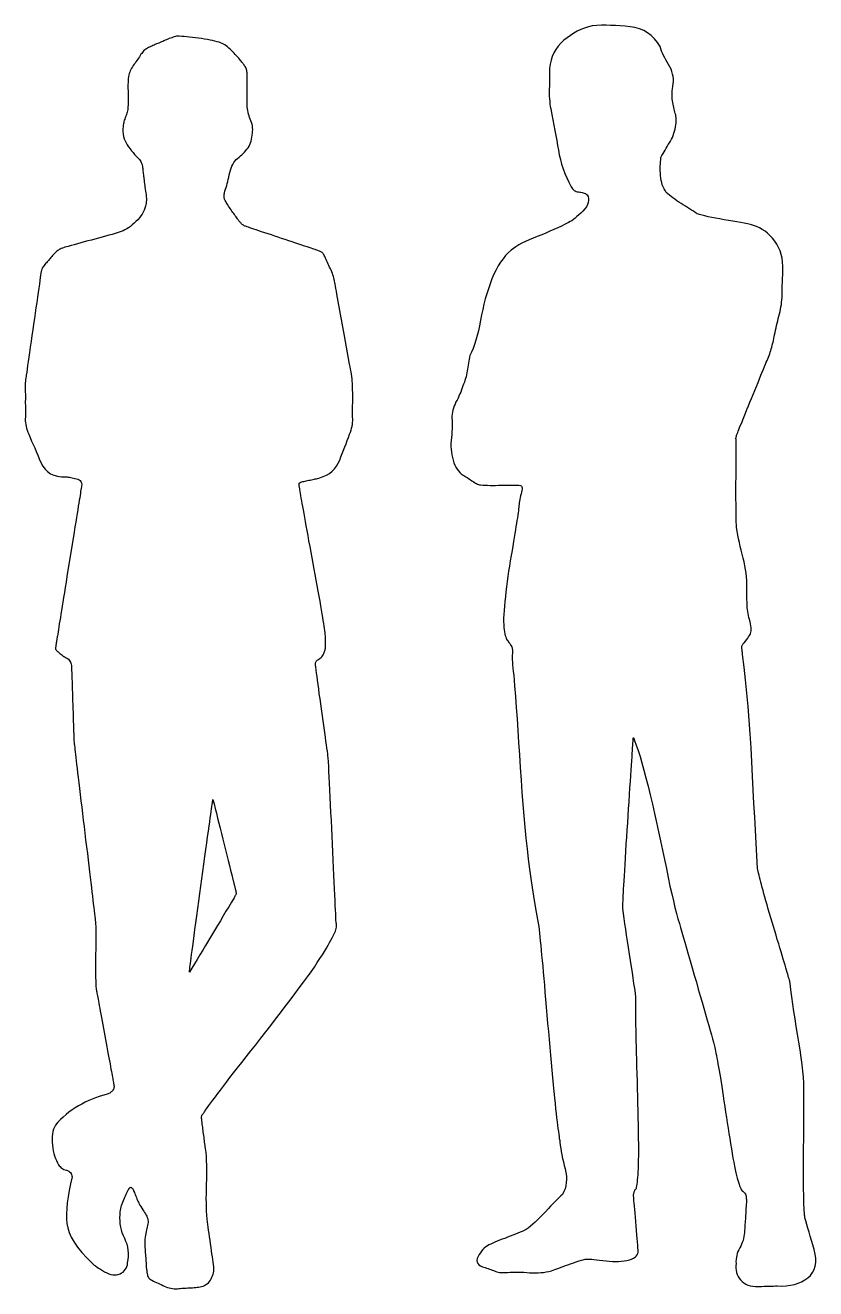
# Model space of a CAD drawing. Extents: x -1697 to 1668, y -860 to 962.
# Drawn here: x -203 to 921, y -860 to 938 of the extents above; entities that cross this region are included whole.
import ezdxf

# ---------------------------------------------------------------- set-up
doc = ezdxf.new("R2010")
doc.units = 0
doc.header["$LTSCALE"] = 20
doc.layers.add('_____1', color=7, linetype='CONTINUOUS')

msp = doc.modelspace()

# ---------------------------------------------------------------- linework, layer by layer
at = {"layer": '_____1', "color": 0, "linetype": 'CONTINUOUS', "flags": 128}
for points in [[(603.3, 936.8), (597.9, 935.4), (592.5, 933.7), (587.3, 931.6), (582.1, 929.2), (577.2, 926.4), (572.3, 923.3), (567.6, 919.9), (563, 916.2), (558.7, 912.1), (554.9, 907.8), (551.6, 903.2), (548.8, 898.4), (546.6, 893.3), (544.8, 888), (543.5, 882.4), (542.7, 876.5), (542.7, 876.5), (542.7, 876.5), (542.7, 872.7), (542.7, 868.9), (542.7, 865.2), (542.6, 861.5), (542.5, 857.8), (542.5, 854.2), (542.4, 850.7), (542.2, 847.2), (542.2, 843.7), (542.2, 840.1), (542.3, 836.6), (542.5, 833), (542.9, 829.5), (543.3, 825.9), (543.8, 822.2), (544.5, 818.6), (544.5, 818.6), (544.5, 818.6), (546, 810.7), (547.5, 802.9), (548.9, 795.3), (550.3, 787.9), (551.6, 780.6), (552.9, 773.5), (554.1, 766.5), (555.2, 759.8), (556.5, 753.1), (558.1, 746.5), (559.9, 739.9), (562.1, 733.4), (564.5, 726.9), (567.3, 720.5), (570.3, 714.2), (573.6, 707.9), (573.6, 707.9), (573.6, 707.9), (574.4, 706.3), (575.3, 705), (576.4, 703.8), (577.6, 702.8), (578.9, 702), (580.4, 701.3), (582, 700.9), (583.8, 700.6), (585.6, 700.4), (587.3, 700.1), (589, 699.7), (590.6, 699.3), (592.1, 698.7), (593.6, 698.1), (594.9, 697.3), (596.3, 696.5), (596.3, 696.5), (596.3, 696.5), (597.5, 693.8), (598.1, 691), (598.2, 688.2), (597.7, 685.4), (596.7, 682.5), (595.1, 679.5), (592.9, 676.5), (590.2, 673.4), (587.3, 670.5), (584.4, 667.8), (581.7, 665.4), (579.1, 663.2), (576.6, 661.3), (574.2, 659.6), (571.9, 658.3), (569.7, 657.1), (569.7, 657.1), (569.7, 657.1), (564.8, 654.5), (559.7, 652), (554.4, 649.5), (548.9, 647), (543.3, 644.5), (537.5, 642), (531.5, 639.6), (525.3, 637.3), (519.2, 634.9), (513.6, 632.5), (508.3, 630), (503.4, 627.6), (499, 625.1), (494.9, 622.6), (491.2, 620.1), (488, 617.5), (488, 617.5), (488, 617.5), (484, 613.9), (480.1, 610), (476.5, 605.5), (473, 600.6), (469.7, 595.3), (466.6, 589.6), (463.6, 583.4), (460.8, 576.7), (458.2, 569.8), (455.8, 562.7), (453.5, 555.6), (451.3, 548.3), (449.4, 540.9), (447.6, 533.3), (445.9, 525.7), (444.4, 517.9), (443, 510.2), (441.4, 503), (439.7, 496.1), (437.9, 489.7), (436, 483.7), (433.9, 478), (431.8, 472.8), (429.5, 467.9), (429.5, 467.9), (429.5, 467.9), (428.9, 465.2), (428.4, 462.5), (427.8, 459.7), (427.3, 456.9), (426.8, 454.2), (426.4, 451.4), (425.9, 448.6), (425.5, 445.9), (425.1, 443.1), (424.5, 440.4), (423.9, 437.7), (423.2, 435), (422.4, 432.4), (421.5, 429.8), (420.5, 427.2), (419.5, 424.7), (419.5, 424.7), (419.5, 424.7), (418.5, 421.8), (417.4, 418.8), (416.3, 415.9), (415.1, 413.1), (413.8, 410.2), (412.5, 407.3), (411.1, 404.5), (409.6, 401.7), (408.2, 398.8), (407, 396), (406, 393.1), (405.1, 390.2), (404.5, 387.3), (404.1, 384.4), (403.9, 381.4), (403.9, 378.4), (403.9, 378.4), (403.9, 378.4), (404.1, 375.9), (404.3, 373.1), (404.3, 370.1), (404.3, 366.8), (404.1, 363.3), (403.9, 359.5), (403.5, 355.5), (403.1, 351.2), (402.7, 346.9), (402.5, 342.7), (402.5, 338.5), (402.7, 334.4), (403.1, 330.4), (403.7, 326.5), (404.5, 322.6), (405.5, 318.8), (406.6, 315.2), (408, 311.9), (409.5, 308.9), (411.2, 306.1), (413, 303.6), (415, 301.3), (417.2, 299.4), (419.6, 297.7), (419.6, 297.7), (419.6, 297.7), (420.9, 296.9), (422.3, 296), (423.8, 295.1), (425.3, 294.1), (426.9, 293.1), (428.6, 292), (430.4, 290.8), (432.2, 289.6), (434, 288.4), (435.7, 287.4), (437.4, 286.4), (439, 285.6), (440.4, 285), (441.8, 284.4), (443.1, 284), (444.4, 283.8), (444.4, 283.8), (444.4, 283.8), (447.7, 283.5), (451.1, 283.4), (454.6, 283.2), (458.3, 283.1), (462.1, 283.1), (466, 283.1), (470, 283.2), (474.1, 283.3), (478.2, 283.4), (482.1, 283.5), (485.8, 283.5), (489.3, 283.5), (492.7, 283.5), (495.8, 283.4), (498.8, 283.2), (501.5, 283), (501.5, 283), (501.5, 283), (502.3, 282.6), (502.9, 281.9), (503.3, 280.8), (503.5, 279.4), (503.5, 277.8), (503.3, 275.8), (502.9, 273.5), (502.3, 270.9), (501.6, 268.2), (501, 265.6), (500.5, 263.1), (500.1, 260.7), (499.7, 258.4), (499.4, 256.2), (499.2, 254.1), (499, 252.1), (499, 252.1), (499, 252.1), (498.7, 249.7), (498.4, 247), (497.9, 243.9), (497.4, 240.7), (496.9, 237.1), (496.3, 233.2), (495.6, 229), (494.9, 224.5), (494.1, 219.7), (493.3, 214.6), (492.4, 209), (491.4, 203.1), (490.4, 196.8), (489.3, 190.2), (488.1, 183.1), (486.9, 175.8), (485.7, 168.2), (484.5, 160.8), (483.5, 153.4), (482.4, 146.1), (481.5, 138.9), (480.6, 131.8), (479.8, 124.7), (479.1, 117.8), (478.4, 111.1), (478, 104.9), (477.6, 99.2), (477.4, 94), (477.4, 89.2), (477.5, 84.9), (477.7, 81.1), (478.1, 77.8), (478.6, 74.8), (479.1, 72.1), (479.7, 69.7), (480.3, 67.6), (480.9, 65.7), (481.6, 64.1), (482.4, 62.8), (483.2, 61.7), (483.2, 61.7), (483.2, 61.7), (485, 59.6), (486.5, 57.5), (487.8, 55.4), (488.8, 53.2), (489.5, 51), (489.9, 48.7), (490.1, 46.5), (489.9, 44.2), (489.7, 41.7), (489.6, 38.7), (489.7, 35.4), (489.8, 31.7), (490.1, 27.6), (490.5, 23.1), (491.1, 18.2), (491.8, 12.9), (491.8, 12.9), (491.8, 12.9), (492.9, -1.9), (494.1, -17.1), (495.3, -32.8), (496.4, -48.9), (497.6, -65.5), (498.7, -82.6), (499.8, -100.1), (501, -118.1), (502.1, -136.1), (503.4, -153.6), (504.7, -170.7), (506.1, -187.2), (507.6, -203.3), (509.1, -218.9), (510.7, -234), (512.4, -248.7), (514.2, -262.8), (516, -276.3), (517.8, -289.2), (519.7, -301.4), (521.6, -313.1), (523.5, -324.1), (525.4, -334.5), (527.4, -344.3), (527.4, -344.3), (527.4, -344.3), (527.9, -348.9), (528.4, -353.9), (528.9, -359.3), (529.5, -365.1), (530.1, -371.4), (530.7, -378.1), (531.4, -385.3), (532.1, -392.8), (532.9, -400.9), (533.6, -409.4), (534.4, -418.4), (535.3, -427.9), (536.2, -437.8), (537.1, -448.3), (538, -459.2), (539, -470.7), (540, -482.3), (541, -493.7), (542, -505.1), (543, -516.2), (544, -527.3), (545, -538.1), (546, -548.9), (547, -559.5), (547.9, -569.7), (548.8, -579.2), (549.7, -588), (550.5, -596.2), (551.3, -603.7), (552, -610.6), (552.7, -616.8), (553.4, -622.3), (554, -627.3), (554.6, -631.9), (555.2, -636.1), (555.7, -639.9), (556.2, -643.3), (556.6, -646.3), (557.1, -648.9), (557.5, -651.2), (557.5, -651.2), (557.5, -651.2), (558, -655.6), (558.6, -660.1), (559.4, -664.7), (560.2, -669.5), (561.2, -674.3), (562.3, -679.2), (563.5, -684.3), (564.8, -689.4), (565.9, -694.5), (566.6, -699.5), (566.8, -704.3), (566.5, -708.9), (565.8, -713.3), (564.7, -717.6), (563.1, -721.7), (561, -725.7), (561, -725.7), (561, -725.7), (558.7, -727.7), (556.2, -730.1), (553.5, -732.7), (550.5, -735.7), (547.4, -738.9), (544, -742.4), (540.5, -746.1), (536.7, -750.2), (532.9, -754.3), (529.2, -758.1), (525.6, -761.7), (522.2, -765), (518.8, -768.1), (515.6, -770.9), (512.5, -773.4), (509.5, -775.7), (509.5, -775.7), (509.5, -775.7), (506.8, -777), (503.9, -778.2), (500.8, -779.5), (497.6, -780.9), (494.1, -782.2), (490.5, -783.6), (486.8, -785.1), (482.8, -786.6), (478.9, -788.1), (475.1, -789.5), (471.6, -790.9), (468.2, -792.3), (465, -793.6), (462, -794.9), (459.1, -796.2), (456.5, -797.5), (456.5, -797.5), (456.5, -797.5), (454.2, -798.8), (452, -800.4), (449.9, -802.1), (447.9, -804.1), (446, -806.3), (444.3, -808.7), (442.6, -811.3), (441, -814.1), (439.9, -816.9), (439.4, -819.4), (439.6, -821.8), (440.5, -823.8), (442.1, -825.7), (444.4, -827.3), (447.4, -828.6), (451, -829.8), (451, -829.8), (451, -829.8), (453.2, -830.5), (455.3, -831.2), (457.3, -831.8), (459.2, -832.5), (461.1, -833.2), (462.9, -833.8), (464.6, -834.5), (466.2, -835.1), (467.8, -835.7), (469.6, -836.1), (471.5, -836.5), (473.5, -836.7), (475.6, -836.9), (477.9, -836.9), (480.2, -836.8), (482.7, -836.6), (482.7, -836.6), (482.7, -836.6), (486.6, -836.4), (490.5, -836.3), (494.4, -836.2), (498.4, -836.2), (502.3, -836.3), (506.3, -836.4), (510.3, -836.7), (514.4, -837), (518.4, -837.2), (522.4, -837.3), (526.3, -837.2), (530.2, -836.9), (534.1, -836.5), (537.9, -835.9), (541.6, -835.1), (545.4, -834.2), (545.4, -834.2), (545.4, -834.2), (547.8, -833.3), (550.4, -832.4), (553.1, -831.4), (555.9, -830.4), (559, -829.3), (562.1, -828.1), (565.4, -826.9), (568.9, -825.6), (572.3, -824.4), (575.7, -823.2), (578.9, -822.1), (582, -821.1), (585, -820.2), (587.9, -819.3), (590.7, -818.5), (593.3, -817.8), (593.3, -817.8), (593.3, -817.8), (595, -817.6), (597.1, -817.6), (599.7, -817.6), (602.6, -817.8), (605.9, -818.1), (609.7, -818.5), (613.8, -819.1), (618.4, -819.7), (623, -820.3), (627.6, -820.8), (632.1, -821), (636.4, -821.1), (640.6, -821), (644.7, -820.7), (648.7, -820.2), (652.6, -819.6), (656.2, -818.7), (659.3, -817.7), (662, -816.5), (664.3, -815.1), (666.1, -813.5), (667.5, -811.7), (668.4, -809.8), (668.9, -807.7), (668.9, -807.7), (668.9, -807.7), (668.7, -804.9), (668.4, -801.5), (668.1, -797.7), (667.8, -793.3), (667.4, -788.4), (666.9, -783), (666.4, -777.1), (665.9, -770.7), (665.3, -764.2), (664.8, -758.2), (664.4, -752.5), (663.9, -747.3), (663.5, -742.5), (663.2, -738.1), (662.8, -734.1), (662.5, -730.5), (662.5, -730.5), (662.5, -730.5), (662.4, -729.5), (662.3, -728.5), (662.2, -727.5), (662.2, -726.5), (662.3, -725.5), (662.4, -724.6), (662.6, -723.7), (662.9, -722.7), (663.1, -721.8), (663.5, -721), (663.8, -720.2), (664.2, -719.4), (664.7, -718.7), (665.2, -718), (665.7, -717.3), (666.2, -716.7), (666.2, -716.7), (666.2, -716.7), (666.6, -715.1), (667, -713.2), (667.3, -710.8), (667.7, -708.1), (668, -705), (668.3, -701.5), (668.6, -697.6), (668.8, -693.4), (669.1, -688.6), (669.3, -683.2), (669.4, -677), (669.5, -670.2), (669.5, -662.8), (669.5, -654.6), (669.4, -645.8), (669.2, -636.4), (669.1, -626.5), (668.9, -616.5), (668.6, -606.4), (668.4, -596.2), (668.1, -585.9), (667.9, -575.4), (667.6, -564.8), (667.3, -554.1), (667, -543.6), (666.7, -533.7), (666.4, -524.2), (666.2, -515.3), (666, -506.9), (665.9, -499), (665.7, -491.6), (665.6, -484.8), (665.6, -478.4), (665.5, -472.5), (665.5, -466.9), (665.5, -461.8), (665.5, -457.1), (665.5, -452.8), (665.6, -448.9), (665.6, -445.4), (665.6, -445.4), (665.6, -445.4), (664.8, -439.2), (663.8, -432.6), (662.8, -425.5), (661.7, -418), (660.5, -410.1), (659.3, -401.7), (657.9, -392.8), (656.5, -383.6), (655, -374.2), (653.6, -365.3), (652.3, -356.7), (651.1, -348.4), (649.9, -340.5), (648.7, -333), (647.7, -325.8), (646.7, -319), (646.7, -319), (646.7, -319), (646.7, -317.6), (646.8, -315.8), (646.9, -313.6), (647, -310.9), (647.2, -307.8), (647.3, -304.3), (647.5, -300.4), (647.8, -296.1), (648, -291.2), (648.4, -285.6), (648.7, -279.3), (649.1, -272.3), (649.6, -264.6), (650.1, -256.3), (650.7, -247.2), (651.3, -237.5), (651.9, -227.4), (652.6, -217.3), (653.2, -207.2), (653.9, -197.1), (654.5, -187), (655.2, -177), (655.8, -166.9), (656.5, -156.8), (657.1, -147.1), (657.7, -138), (658.3, -129.7), (658.8, -122.1), (659.2, -115.1), (659.6, -108.9), (660, -103.3), (660.3, -98.5), (660.6, -94.2), (660.9, -90.3), (661.1, -86.8), (661.3, -83.8), (661.5, -81.2), (661.6, -79), (661.8, -77.2), (661.8, -75.9), (661.8, -75.9), (661.8, -75.9), (662, -76), (662.1, -76.2), (662.3, -76.4), (662.4, -76.6), (662.5, -76.9), (662.6, -77.1), (662.7, -77.4), (662.8, -77.7), (662.9, -78.1), (663, -78.4), (663.1, -78.7), (663.1, -79), (663.2, -79.2), (663.3, -79.5), (663.5, -79.8), (663.6, -80), (663.6, -80), (663.6, -80), (666.1, -86.7), (668.7, -94.2), (671.4, -102.6), (674.1, -111.8), (676.9, -121.9), (679.8, -132.9), (682.8, -144.7), (685.9, -157.3), (688.9, -170.4), (691.9, -183.5), (694.9, -196.6), (697.8, -209.7), (700.6, -222.8), (703.4, -235.9), (706.2, -249.1), (708.9, -262.2), (711.5, -275), (714, -286.9), (716.5, -297.9), (718.8, -308.1), (721.1, -317.4), (723.2, -325.9), (725.3, -333.5), (727.3, -340.3), (727.3, -340.3), (727.3, -340.3), (728.9, -346), (730.7, -352.3), (732.7, -359.3), (734.9, -366.9), (737.3, -375.1), (739.8, -383.9), (742.6, -393.4), (745.6, -403.5), (748.6, -413.8), (751.5, -423.8), (754.3, -433.5), (757, -442.9), (759.7, -452), (762.2, -460.8), (764.7, -469.4), (767, -477.6), (769.2, -485.3), (771.2, -492.3), (772.9, -498.6), (774.4, -504.1), (775.7, -509), (776.8, -513), (777.6, -516.4), (778.2, -519), (778.2, -519), (778.2, -519), (778.8, -521.8), (779.4, -524.8), (780.1, -528.1), (780.8, -531.7), (781.5, -535.7), (782.3, -539.9), (783.1, -544.4), (783.9, -549.2), (784.8, -554.4), (785.7, -559.9), (786.7, -565.8), (787.6, -572), (788.7, -578.6), (789.7, -585.6), (790.8, -592.9), (791.9, -600.6), (793.1, -608.4), (794.3, -616.2), (795.4, -623.8), (796.6, -631.3), (797.8, -638.8), (798.9, -646.2), (800.1, -653.4), (801.3, -660.6), (802.4, -667.5), (803.6, -673.9), (804.7, -679.8), (805.8, -685.3), (806.8, -690.3), (807.8, -694.8), (808.8, -698.8), (809.7, -702.3), (810.6, -705.5), (811.5, -708.4), (812.3, -711), (813.1, -713.4), (813.9, -715.4), (814.6, -717.2), (815.3, -718.7), (816, -720), (816, -720), (816, -720), (817.4, -720.8), (818.7, -721.8), (819.7, -722.9), (820.6, -724), (821.4, -725.3), (821.9, -726.6), (822.3, -728.1), (822.5, -729.6), (822.6, -731.2), (822.7, -732.8), (822.7, -734.5), (822.7, -736.1), (822.7, -737.8), (822.6, -739.5), (822.5, -741.2), (822.3, -742.9), (822.3, -742.9), (822.3, -742.9), (822.1, -745.3), (822, -747.7), (821.8, -750.2), (821.7, -752.7), (821.5, -755.2), (821.4, -757.8), (821.2, -760.5), (821, -763.2), (820.9, -765.8), (820.7, -768.3), (820.6, -770.6), (820.4, -772.8), (820.3, -774.8), (820.2, -776.7), (820.1, -778.3), (820, -779.9), (820, -779.9), (820, -779.9), (819.7, -782.8), (819.2, -785.6), (818.6, -788.4), (817.9, -791.1), (816.9, -793.8), (815.8, -796.5), (814.6, -799.1), (813.2, -801.7), (811.8, -804.3), (810.6, -806.9), (809.6, -809.6), (808.9, -812.3), (808.4, -815.1), (808, -818), (807.9, -820.9), (808, -823.9), (808, -823.9), (808, -823.9), (807.7, -827.2), (807.7, -830.4), (808, -833.6), (808.6, -836.5), (809.6, -839.4), (810.8, -842.2), (812.4, -844.8), (814.4, -847.3), (816.6, -849.6), (819.1, -851.6), (821.9, -853.2), (824.9, -854.5), (828.2, -855.5), (831.8, -856.2), (835.7, -856.5), (839.8, -856.6), (844, -856.5), (847.9, -856.3), (851.6, -856.2), (855, -856.1), (858.3, -856.1), (861.3, -856), (864, -855.9), (866.6, -855.9), (866.6, -855.9), (866.6, -855.9), (873.2, -856), (879.4, -855.6), (885.4, -854.8), (891, -853.6), (896.3, -851.9), (901.2, -849.8), (905.8, -847.2), (910.1, -844.2), (913.9, -840.8), (916.9, -836.9), (919.1, -832.6), (920.6, -827.8), (921.3, -822.5), (921.3, -816.8), (920.5, -810.7), (919, -804.1), (917.1, -797.4), (915.3, -791), (913.5, -784.9), (911.9, -779.1), (910.3, -773.6), (908.8, -768.3), (907.4, -763.4), (906, -758.7), (906, -758.7), (906, -758.7), (905.9, -757.7), (905.7, -756.4), (905.5, -754.9), (905.4, -753.2), (905.2, -751.3), (905.1, -749.1), (904.9, -746.6), (904.7, -744), (904.6, -741), (904.5, -737.6), (904.4, -733.8), (904.3, -729.6), (904.2, -725), (904.1, -719.9), (904.1, -714.4), (904, -708.6), (904, -702.4), (904, -696.2), (904, -689.9), (904, -683.4), (904, -676.9), (904.1, -670.3), (904.1, -663.5), (904.1, -656.7), (904.2, -650), (904.2, -643.5), (904.3, -637.3), (904.3, -631.5), (904.3, -625.9), (904.3, -620.6), (904.3, -615.5), (904.4, -610.8), (904.4, -606.4), (904.4, -602.2), (904.3, -598.2), (904.3, -594.5), (904.3, -591.1), (904.3, -587.9), (904.3, -585), (904.2, -582.4), (904.2, -582.4), (904.2, -582.4), (904.4, -575.1), (904.2, -567.3), (903.8, -559), (903.1, -550.1), (902.1, -540.7), (900.8, -530.7), (899.3, -520.1), (897.4, -509), (895.5, -497.8), (893.7, -486.7), (892, -475.9), (890.3, -465.3), (888.8, -454.8), (887.4, -444.6), (886.1, -434.6), (884.9, -424.8), (884.9, -424.8), (884.9, -424.8), (884.6, -423.7), (884.3, -422.4), (883.9, -420.8), (883.4, -419.1), (882.8, -417.1), (882.2, -414.8), (881.5, -412.4), (880.8, -409.7), (879.9, -406.7), (878.9, -403.3), (877.8, -399.5), (876.5, -395.4), (875.2, -390.8), (873.7, -385.9), (872.1, -380.6), (870.3, -374.9), (868.6, -368.9), (866.7, -363), (864.9, -356.9), (863.1, -350.8), (861.3, -344.6), (859.4, -338.4), (857.5, -332.1), (855.7, -325.8), (853.8, -319.6), (852.1, -313.7), (850.5, -308.1), (849, -302.8), (847.6, -297.9), (846.4, -293.2), (845.2, -288.9), (844.1, -284.9), (843.2, -281.2), (842.3, -277.7), (841.5, -274.4), (840.7, -271.4), (840.1, -268.7), (839.5, -266.2), (839, -263.9), (838.5, -261.9), (838.5, -261.9), (838.5, -261.9), (837.5, -244.1), (836.5, -226), (835.5, -207.6), (834.5, -188.8), (833.5, -169.7), (832.5, -150.2), (831.5, -130.5), (830.5, -110.3), (829.4, -90.2), (828.2, -70.3), (826.7, -50.8), (825.2, -31.5), (823.4, -12.5), (821.5, 6.2), (819.4, 24.6), (817.2, 42.7), (817.2, 42.7), (817.2, 42.7), (817.1, 43.7), (817.1, 44.6), (817, 45.6), (816.9, 46.5), (816.8, 47.4), (816.6, 48.3), (816.5, 49.2), (816.3, 50.1), (816.2, 51), (816.1, 51.9), (816.1, 52.7), (816.2, 53.6), (816.4, 54.4), (816.7, 55.3), (817.1, 56.2), (817.5, 57), (817.5, 57), (817.5, 57), (819.6, 59.3), (821.5, 61.5), (823.1, 63.6), (824.6, 65.6), (825.9, 67.5), (827, 69.3), (827.9, 70.9), (828.6, 72.5), (829.1, 74.1), (829.4, 76), (829.5, 78.1), (829.4, 80.5), (829.1, 83.1), (828.6, 85.9), (827.9, 89), (827, 92.3), (827, 92.3), (827, 92.3), (826.3, 95.1), (825.7, 98), (825.2, 100.8), (824.7, 103.6), (824.3, 106.4), (824, 109.1), (823.8, 111.9), (823.7, 114.7), (823.6, 117.4), (823.5, 120.2), (823.4, 123), (823.4, 125.9), (823.4, 128.8), (823.4, 131.7), (823.4, 134.6), (823.4, 137.6), (823.4, 137.6), (823.4, 137.6), (823.5, 142.6), (823.3, 147.6), (822.9, 152.8), (822.4, 158), (821.6, 163.3), (820.6, 168.7), (819.4, 174.1), (818, 179.6), (816.6, 185.2), (815.2, 190.7), (813.9, 196.2), (812.7, 201.6), (811.5, 207), (810.5, 212.4), (809.5, 217.7), (808.6, 223), (808.6, 223), (808.6, 223), (808.5, 224.9), (808.4, 227.2), (808.3, 230.1), (808.2, 233.4), (808.2, 237.2), (808.1, 241.5), (808, 246.3), (808, 251.6), (808, 257.2), (807.9, 262.9), (807.9, 268.7), (807.9, 274.7), (807.9, 280.9), (807.9, 287.2), (808, 293.6), (808, 300.1), (808, 306.6), (808, 312.5), (808, 318.1), (808.1, 323.2), (808.1, 327.8), (808, 332.1), (808, 335.9), (808, 339.2), (808, 339.2), (808, 339.2), (808.1, 340.7), (808.1, 342.1), (808.1, 343.4), (808.1, 344.6), (808.1, 345.7), (808.1, 346.7), (808, 347.7), (808, 348.6), (807.9, 349.4), (807.9, 350.3), (808, 351.3), (808.2, 352.3), (808.5, 353.3), (808.8, 354.4), (809.2, 355.5), (809.7, 356.6), (809.7, 356.6), (809.7, 356.6), (810.3, 358.1), (811, 360), (812, 362.4), (813.1, 365.2), (814.5, 368.5), (816, 372.2), (817.7, 376.3), (819.5, 380.9), (821.5, 385.8), (823.5, 390.8), (825.6, 396), (827.8, 401.3), (830, 406.7), (832.3, 412.3), (834.6, 418), (836.9, 423.8), (839.3, 429.5), (841.4, 434.8), (843.4, 439.8), (845.3, 444.3), (846.9, 448.4), (848.4, 452.1), (849.8, 455.4), (851, 458.3), (851, 458.3), (851, 458.3), (852.1, 460.7), (853.1, 463.1), (854, 465.5), (854.9, 467.8), (855.8, 470.2), (856.6, 472.5), (857.4, 474.8), (858, 477.1), (858.7, 479.5), (859.3, 481.9), (860, 484.3), (860.6, 486.8), (861.2, 489.4), (861.8, 492), (862.3, 494.7), (862.9, 497.4), (862.9, 497.4), (862.9, 497.4), (863.5, 500.7), (864.2, 504), (864.9, 507.3), (865.6, 510.6), (866.4, 513.9), (867.2, 517.2), (868, 520.6), (868.9, 523.9), (869.8, 527.3), (870.6, 530.6), (871.3, 533.9), (871.9, 537.2), (872.4, 540.5), (872.8, 543.7), (873.2, 547), (873.4, 550.2), (873.4, 550.2), (873.4, 550.2), (873.5, 554), (873.5, 558.1), (873.6, 562.6), (873.8, 567.3), (873.9, 572.3), (874.1, 577.6), (874.3, 583.2), (874.5, 589.1), (874.6, 595), (874.2, 600.8), (873.4, 606.3), (872.2, 611.5), (870.5, 616.6), (868.5, 621.4), (866, 626.1), (863.1, 630.5), (859.9, 634.6), (856.5, 638.3), (852.9, 641.7), (849.2, 644.7), (845.3, 647.3), (841.3, 649.6), (837.1, 651.5), (832.7, 653), (832.7, 653), (832.7, 653), (828.5, 654), (824.1, 655), (819.3, 655.9), (814.3, 656.9), (808.9, 657.9), (803.2, 659), (797.3, 660), (791, 661), (784.7, 662.1), (778.9, 663.1), (773.4, 664.2), (768.4, 665.2), (763.8, 666.3), (759.7, 667.4), (755.9, 668.4), (752.5, 669.5), (752.5, 669.5), (752.5, 669.5), (750, 671.2), (747.3, 673), (744.6, 674.8), (741.7, 676.6), (738.9, 678.4), (735.9, 680.3), (732.8, 682.2), (729.7, 684.2), (726.6, 686.1), (723.7, 688.1), (720.8, 690.1), (718.2, 692), (715.6, 694), (713.2, 696), (710.9, 697.9), (708.7, 699.9), (708.7, 699.9), (708.7, 699.9), (707.1, 702.5), (705.6, 705.1), (704.2, 707.9), (703.1, 710.8), (702.2, 713.9), (701.5, 717), (700.9, 720.3), (700.5, 723.7), (700.3, 727.2), (700.2, 730.6), (700.1, 733.9), (700.2, 737.2), (700.3, 740.4), (700.5, 743.5), (700.8, 746.6), (701.2, 749.7), (701.2, 749.7), (701.2, 749.7), (702.6, 752.3), (704.1, 755), (705.5, 757.6), (707, 760.1), (708.5, 762.7), (710, 765.2), (711.6, 767.8), (713.2, 770.3), (714.7, 772.8), (716.1, 775.4), (717.4, 778.1), (718.6, 780.9), (719.6, 783.9), (720.5, 786.8), (721.3, 789.9), (722, 793.1), (722, 793.1), (722, 793.1), (722.4, 795.9), (722.7, 798.5), (722.9, 801.1), (722.9, 803.5), (722.8, 805.8), (722.5, 808.1), (722.1, 810.2), (721.6, 812.2), (721, 814.2), (720.5, 816.2), (719.9, 818.4), (719.4, 820.6), (718.9, 822.8), (718.4, 825.2), (718, 827.6), (717.5, 830), (717.2, 832.6), (717, 835.3), (716.9, 838.2), (716.9, 841.1), (717.1, 844.2), (717.5, 847.4), (717.9, 850.8), (718.6, 854.3), (718.6, 854.3), (718.6, 854.3), (718.8, 857.8), (718.8, 861.3), (718.5, 864.8), (717.8, 868.3), (716.8, 871.7), (715.6, 875.1), (714, 878.4), (712.1, 881.7), (710.1, 885), (708.2, 888.3), (706.5, 891.5), (704.9, 894.7), (703.4, 897.8), (702.1, 901), (700.8, 904.1), (699.8, 907.2), (699.8, 907.2), (699.8, 907.2), (696.1, 913.1), (691.9, 918.4), (687.3, 923), (682.2, 926.9), (676.7, 930.1), (670.7, 932.6), (664.2, 934.5), (657.3, 935.6), (650.2, 936.3), (643.2, 936.9), (636.3, 937.3), (629.6, 937.5), (623, 937.6), (616.5, 937.6), (610.1, 937.3), (603.9, 936.9), (603.9, 936.9), (603.3, 936.8), (603.3, 936.8), (603.3, 936.8)], [(43.4, 919.2), (39, 919.8), (34.8, 920.3), (30.7, 920.8), (26.8, 921.2), (23, 921.5), (19.4, 921.7), (15.9, 921.9), (12.7, 921.9), (12.7, 921.9), (12.1, 921.9), (10.5, 921.5), (8.8, 921), (7.1, 920.5), (5.3, 919.9), (3.6, 919.2), (1.7, 918.6), (-0.1, 917.8), (-2, 917), (-3.9, 916.2), (-5.8, 915.4), (-7.6, 914.7), (-9.4, 913.9), (-11.2, 913.2), (-12.9, 912.4), (-14.6, 911.7), (-16.3, 911), (-16.3, 911), (-18.1, 910.2), (-19.8, 909.5), (-21.4, 908.7), (-23.1, 907.9), (-24.6, 907.2), (-26.2, 906.5), (-27.6, 905.8), (-29.1, 905.1), (-30.5, 904.3), (-31.8, 903.5), (-33.1, 902.5), (-34.3, 901.5), (-35.4, 900.3), (-36.5, 899.1), (-37.5, 897.7), (-38.5, 896.3), (-38.5, 896.3), (-39.6, 894.5), (-40.8, 892.8), (-42, 891), (-43.2, 889.3), (-44.4, 887.5), (-45.7, 885.7), (-46.9, 883.9), (-48.2, 882.2), (-49.5, 880.4), (-50.7, 878.5), (-51.8, 876.7), (-52.8, 874.8), (-53.7, 872.9), (-54.5, 871), (-55.2, 869), (-55.9, 867), (-55.9, 867), (-56.2, 864.4), (-56.5, 861.8), (-56.7, 859.1), (-56.9, 856.3), (-57, 853.4), (-57, 850.5), (-57, 847.5), (-56.8, 844.5), (-56.7, 841.5), (-56.6, 838.5), (-56.6, 835.5), (-56.6, 832.6), (-56.6, 829.7), (-56.7, 826.9), (-56.8, 824.2), (-57, 821.4), (-57, 821.4), (-57.1, 819.6), (-57.3, 817.7), (-57.7, 815.9), (-58, 814.2), (-58.5, 812.4), (-59, 810.7), (-59.6, 809.1), (-60.3, 807.4), (-61, 805.8), (-61.6, 804.1), (-62.2, 802.4), (-62.7, 800.7), (-63.1, 799), (-63.4, 797.2), (-63.7, 795.4), (-63.9, 793.5), (-63.9, 793.5), (-64.2, 789.8), (-64.1, 786.3), (-63.8, 782.8), (-63.2, 779.5), (-62.4, 776.3), (-61.2, 773.2), (-59.7, 770.2), (-58, 767.3), (-56.1, 764.5), (-54, 761.8), (-52, 759.2), (-49.8, 756.5), (-47.6, 754), (-45.3, 751.5), (-42.9, 749), (-40.4, 746.6), (-40.4, 746.6), (-39.5, 745.2), (-38.7, 743.7), (-38, 742.2), (-37.3, 740.6), (-36.8, 739), (-36.4, 737.3), (-36.1, 735.5), (-36, 733.8), (-35.8, 732), (-35.7, 730.2), (-35.5, 728.4), (-35.3, 726.6), (-35, 724.8), (-34.8, 723.1), (-34.5, 721.4), (-34.2, 719.6), (-34.2, 719.6), (-34, 717.2), (-33.8, 714.7), (-33.5, 712.2), (-33.2, 709.7), (-32.8, 707.1), (-32.4, 704.5), (-32, 701.8), (-31.6, 699.1), (-31.2, 696.5), (-31, 693.9), (-30.8, 691.4), (-30.8, 689), (-30.9, 686.6), (-31.2, 684.4), (-31.6, 682.2), (-32.1, 680.1), (-32.1, 680.1), (-32.9, 677.3), (-34, 674.5), (-35.3, 671.8), (-36.8, 669), (-38.6, 666.3), (-40.7, 663.7), (-43, 661), (-45.6, 658.4), (-48.3, 655.9), (-51, 653.6), (-53.6, 651.5), (-56.2, 649.6), (-58.8, 647.9), (-61.4, 646.4), (-64, 645.2), (-66.6, 644.1), (-66.6, 644.1), (-70.8, 642.8), (-75.2, 641.5), (-79.6, 640.2), (-84.2, 638.9), (-89, 637.6), (-93.8, 636.2), (-98.8, 634.9), (-104, 633.5), (-109.1, 632.1), (-114.1, 630.8), (-119.1, 629.4), (-123.9, 628.1), (-128.7, 626.7), (-133.3, 625.4), (-137.8, 624.1), (-142.3, 622.8), (-142.3, 622.8), (-144.5, 622.3), (-146.6, 621.8), (-148.5, 621.2), (-150.3, 620.6), (-151.9, 620), (-153.4, 619.3), (-154.7, 618.6), (-155.9, 617.8), (-157, 617), (-158.1, 616.1), (-159.3, 615.1), (-160.5, 614), (-161.7, 612.8), (-163, 611.5), (-164.2, 610.1), (-165.5, 608.5), (-165.5, 608.5), (-166.5, 607.3), (-167.5, 606), (-168.6, 604.8), (-169.6, 603.5), (-170.7, 602.3), (-171.9, 601), (-173, 599.8), (-174.2, 598.5), (-175.3, 597.3), (-176.4, 596), (-177.3, 594.6), (-178.2, 593.3), (-178.9, 591.9), (-179.5, 590.4), (-180, 589), (-180.5, 587.5), (-180.5, 587.5), (-180.8, 585.1), (-181.2, 582.2), (-181.7, 578.6), (-182.3, 574.3), (-183, 569.3), (-183.8, 563.8), (-184.7, 557.5), (-185.7, 550.6), (-186.8, 543.3), (-187.9, 535.8), (-189, 528.2), (-190.1, 520.5), (-191.2, 512.6), (-192.4, 504.5), (-193.6, 496.3), (-194.8, 488), (-195.9, 479.8), (-197, 472.3), (-198, 465.4), (-198.9, 459.1), (-199.7, 453.4), (-200.4, 448.3), (-201, 443.9), (-201.6, 440), (-201.6, 440), (-202, 438), (-202.3, 435.9), (-202.6, 433.6), (-202.8, 431.3), (-203, 428.9), (-203.1, 426.4), (-203.1, 423.8), (-203.1, 421), (-203, 418.3), (-203, 415.6), (-202.9, 412.9), (-202.9, 410.3), (-202.9, 407.7), (-202.9, 405.2), (-203, 402.7), (-203, 400.2), (-203, 400.2), (-202.9, 397.1), (-202.8, 394.1), (-202.8, 391.2), (-202.8, 388.3), (-202.8, 385.5), (-202.8, 382.8), (-202.9, 380.2), (-203, 377.6), (-203.1, 375), (-202.9, 372.4), (-202.5, 369.8), (-202, 367.1), (-201.3, 364.3), (-200.4, 361.6), (-199.3, 358.7), (-198, 355.9), (-198, 355.9), (-196, 351.1), (-194, 346.2), (-191.9, 341.3), (-189.7, 336.3), (-187.6, 331.2), (-185.3, 326), (-183.1, 320.8), (-180.8, 315.5), (-178.2, 310.5), (-175, 306.2), (-171.4, 302.6), (-167.2, 299.7), (-162.5, 297.5), (-157.3, 296), (-151.5, 295.2), (-145.3, 295.1), (-145.3, 295.1), (-143.6, 295), (-141.9, 294.8), (-140.1, 294.6), (-138.3, 294.3), (-136.4, 294), (-134.4, 293.5), (-132.4, 293), (-130.3, 292.5), (-128.3, 291.8), (-126.6, 291), (-125.2, 290), (-124.1, 288.8), (-123.4, 287.5), (-122.9, 286), (-122.8, 284.3), (-123, 282.5), (-123, 282.5), (-123.2, 280.9), (-123.5, 279.1), (-123.9, 276.9), (-124.3, 274.5), (-124.7, 271.8), (-125.2, 268.7), (-125.7, 265.4), (-126.3, 261.9), (-126.9, 257.9), (-127.7, 253.4), (-128.5, 248.5), (-129.3, 243.1), (-130.3, 237.2), (-131.3, 230.8), (-132.4, 223.9), (-133.6, 216.6), (-133.6, 216.6), (-143.8, 153.4), (-145.1, 145.4), (-146.3, 137.7), (-147.5, 130.5), (-148.6, 123.6), (-149.6, 117.1), (-150.6, 111), (-151.5, 105.3), (-152.4, 100), (-153.2, 95), (-154, 90.3), (-154.7, 85.9), (-155.3, 81.9), (-155.9, 78.1), (-156.5, 74.7), (-157, 71.5), (-157.4, 68.7), (-157.4, 68.7), (-157.5, 68), (-157.7, 67.3), (-157.8, 66.7), (-157.9, 66), (-158, 65.3), (-158.1, 64.7), (-158.2, 64), (-158.3, 63.4), (-158.4, 62.7), (-158.5, 62.1), (-158.6, 61.4), (-158.7, 60.8), (-158.8, 60.1), (-158.9, 59.5), (-159, 58.8), (-159.1, 58.2), (-159.1, 58.2), (-159.3, 57), (-159.4, 56), (-159.5, 55), (-159.6, 54.1), (-159.8, 53.3), (-159.9, 52.6), (-160, 51.9), (-160.1, 51.4), (-160.1, 50.8), (-160, 50.2), (-159.7, 49.6), (-159.3, 49), (-158.8, 48.3), (-158.1, 47.6), (-157.3, 46.8), (-156.3, 46.1), (-156.3, 46.1), (-155.1, 45), (-153.8, 43.9), (-152.4, 42.9), (-151, 41.8), (-149.5, 40.8), (-148, 39.8), (-146.4, 38.9), (-144.7, 37.9), (-143.2, 36.9), (-141.8, 35.8), (-140.6, 34.6), (-139.5, 33.2), (-138.7, 31.8), (-138.1, 30.2), (-137.7, 28.6), (-137.5, 26.8), (-137.5, 26.8), (-137.4, 24.8), (-137.3, 22.4), (-137.1, 19.5), (-137, 16.2), (-136.9, 12.4), (-136.7, 8.2), (-136.6, 3.5), (-136.4, -1.5), (-136.2, -6.9), (-136, -12.3), (-135.9, -17.8), (-135.7, -23.4), (-135.5, -29), (-135.3, -34.8), (-135.1, -40.6), (-134.9, -46.4), (-134.8, -52.2), (-134.6, -57.5), (-134.4, -62.3), (-134.3, -66.8), (-134.1, -70.9), (-134, -74.5), (-133.9, -77.7), (-133.8, -80.5), (-133.8, -80.5), (-133.6, -82.3), (-133.4, -84.4), (-133.1, -86.8), (-132.8, -89.6), (-132.4, -92.7), (-132, -96.1), (-131.6, -99.9), (-131.1, -104), (-130.6, -108.6), (-130, -113.7), (-129.3, -119.5), (-128.6, -125.7), (-127.8, -132.6), (-126.9, -140), (-126, -148.1), (-124.9, -156.6), (-123.9, -165.6), (-122.8, -174.6), (-121.7, -183.7), (-120.6, -193), (-119.4, -202.4), (-118.3, -211.9), (-117.2, -221.4), (-116, -231.1), (-114.8, -240.7), (-113.7, -249.8), (-112.7, -258.4), (-111.7, -266.7), (-110.8, -274.5), (-109.9, -281.8), (-109.1, -288.8), (-108.3, -295.3), (-107.6, -301.4), (-106.9, -307.1), (-106.3, -312.4), (-105.7, -317.4), (-105.1, -322.1), (-104.6, -326.4), (-104.2, -330.3), (-103.7, -333.8), (-103.7, -333.8), (-103.3, -339.5), (-102.9, -345.4), (-102.7, -351.4), (-102.5, -357.6), (-102.5, -363.9), (-102.5, -370.4), (-102.7, -377), (-103, -383.8), (-103.2, -390.7), (-103.4, -397.3), (-103.4, -403.8), (-103.4, -410.2), (-103.2, -416.4), (-102.9, -422.5), (-102.5, -428.4), (-102, -434.1), (-102, -434.1), (-101.8, -435.1), (-101.6, -436.3), (-101.3, -437.7), (-101.1, -439.3), (-100.7, -441.2), (-100.3, -443.2), (-99.9, -445.4), (-99.5, -447.9), (-99, -450.6), (-98.4, -453.6), (-97.8, -457), (-97.1, -460.8), (-96.4, -464.8), (-95.6, -469.2), (-94.7, -474), (-93.8, -479), (-92.8, -484.3), (-91.8, -489.5), (-90.9, -494.8), (-89.9, -500), (-88.9, -505.3), (-87.9, -510.6), (-87, -515.9), (-86, -521.2), (-85, -526.4), (-84.1, -531.2), (-83.3, -535.8), (-82.5, -540), (-81.8, -543.8), (-81.2, -547.4), (-80.6, -550.6), (-80, -553.5), (-79.6, -556.2), (-79.1, -558.6), (-78.7, -560.8), (-78.3, -562.8), (-78, -564.6), (-77.7, -566.2), (-77.5, -567.6), (-77.3, -568.8), (-77.3, -568.8), (-76.9, -570.1), (-76.8, -571.4), (-76.8, -572.7), (-76.9, -573.9), (-77.2, -575), (-77.7, -576.1), (-78.3, -577.2), (-79, -578.2), (-79.9, -579.1), (-80.8, -579.9), (-81.8, -580.7), (-82.9, -581.4), (-84, -582.1), (-85.2, -582.6), (-86.5, -583.1), (-87.9, -583.6), (-87.9, -583.6), (-93, -584.9), (-98, -586.5), (-103, -588.2), (-108, -590.1), (-112.9, -592.2), (-117.7, -594.5), (-122.6, -597), (-127.4, -599.6), (-132, -602.5), (-136.5, -605.5), (-140.9, -608.6), (-145.1, -612), (-149.1, -615.5), (-153, -619.1), (-156.7, -623), (-160.3, -627), (-160.3, -627), (-161.7, -629.9), (-162.8, -633), (-163.7, -636.2), (-164.4, -639.7), (-164.8, -643.3), (-164.9, -647.2), (-164.8, -651.2), (-164.4, -655.4), (-163.9, -659.6), (-163.2, -663.5), (-162.3, -667.3), (-161.3, -670.9), (-160.1, -674.4), (-158.8, -677.6), (-157.3, -680.6), (-155.6, -683.4), (-155.6, -683.4), (-154.7, -684.8), (-153.6, -686.1), (-152.4, -687.2), (-151.1, -688.3), (-149.6, -689.2), (-148.1, -690), (-146.4, -690.6), (-144.6, -691.2), (-142.8, -691.8), (-141.3, -692.5), (-140, -693.5), (-138.8, -694.6), (-137.9, -695.9), (-137.2, -697.3), (-136.7, -699), (-136.5, -700.8), (-136.5, -700.8), (-138.8, -710.7), (-140.7, -720.2), (-142.2, -729.2), (-143.4, -737.7), (-144.1, -745.7), (-144.4, -753.2), (-144.3, -760.3), (-143.9, -766.8), (-142.7, -773.2), (-140.6, -779.8), (-137.6, -786.6), (-133.5, -793.6), (-128.6, -800.8), (-122.6, -808.2), (-115.7, -815.8), (-107.9, -823.6), (-107.9, -823.6), (-106.5, -824.8), (-104.9, -826.1), (-103.1, -827.4), (-101, -828.9), (-98.7, -830.4), (-96.2, -832), (-93.4, -833.8), (-90.4, -835.6), (-87.3, -837.2), (-84.3, -838.5), (-81.4, -839.5), (-78.6, -840), (-75.9, -840.2), (-73.3, -840.1), (-70.8, -839.5), (-68.3, -838.6), (-66, -837.4), (-64, -836), (-62.3, -834.3), (-60.8, -832.5), (-59.6, -830.4), (-58.6, -828.1), (-57.9, -825.6), (-57.5, -822.9), (-57.5, -822.9), (-56.7, -818.3), (-56.3, -813.8), (-56.2, -809.4), (-56.5, -805.1), (-57.2, -800.8), (-58.3, -796.6), (-59.8, -792.5), (-61.6, -788.5), (-63.5, -784.4), (-65.1, -780.3), (-66.3, -776.2), (-67.3, -772), (-68, -767.7), (-68.3, -763.4), (-68.4, -759), (-68.1, -754.5), (-68.1, -754.5), (-68.1, -752.4), (-67.9, -750.2), (-67.6, -748), (-67.2, -745.7), (-66.6, -743.5), (-66, -741.2), (-65.2, -738.8), (-64.3, -736.5), (-63.4, -734.1), (-62.4, -731.9), (-61.5, -729.6), (-60.5, -727.5), (-59.6, -725.3), (-58.6, -723.3), (-57.6, -721.3), (-56.7, -719.3), (-56.7, -719.3), (-56.4, -718.8), (-56, -718.2), (-55.7, -717.8), (-55.4, -717.3), (-55.1, -716.9), (-54.8, -716.6), (-54.5, -716.3), (-54.3, -716), (-54, -715.8), (-53.7, -715.7), (-53.4, -715.6), (-53.1, -715.5), (-52.8, -715.5), (-52.6, -715.6), (-52.3, -715.7), (-52, -715.9), (-52, -715.9), (-51.5, -716.3), (-50.9, -717), (-50.3, -717.8), (-49.7, -718.8), (-49.1, -720), (-48.5, -721.4), (-47.8, -722.9), (-47.2, -724.7), (-46.5, -726.5), (-45.8, -728.3), (-45.1, -730.1), (-44.4, -731.8), (-43.7, -733.5), (-43, -735.1), (-42.2, -736.7), (-41.5, -738.3), (-41.5, -738.3), (-40, -740.7), (-38.5, -743), (-37.1, -745.3), (-35.7, -747.4), (-34.5, -749.4), (-33.3, -751.4), (-32.1, -753.2), (-31.1, -754.9), (-30.2, -756.6), (-29.5, -758.4), (-28.9, -760.2), (-28.6, -762), (-28.4, -763.9), (-28.5, -765.8), (-28.7, -767.7), (-29.1, -769.7), (-29.7, -771.8), (-30.2, -774), (-30.7, -776.2), (-31.2, -778.7), (-31.6, -781.2), (-32.1, -783.8), (-32.6, -786.5), (-33, -789.4), (-33, -789.4), (-33, -791.7), (-33, -794.1), (-33, -796.5), (-32.9, -798.9), (-32.8, -801.3), (-32.7, -803.7), (-32.5, -806.1), (-32.3, -808.5), (-32.1, -811), (-31.9, -813.4), (-31.7, -815.8), (-31.5, -818.3), (-31.4, -820.7), (-31.2, -823.1), (-31.1, -825.5), (-31, -827.9), (-31, -827.9), (-30.9, -829.4), (-30.7, -830.9), (-30.6, -832.4), (-30.4, -833.9), (-30.2, -835.4), (-30, -836.9), (-29.7, -838.3), (-29.4, -839.8), (-29.1, -841.1), (-28.6, -842.4), (-27.9, -843.6), (-27.2, -844.6), (-26.3, -845.6), (-25.3, -846.4), (-24.1, -847.1), (-22.9, -847.8), (-22.9, -847.8), (-20.7, -848.8), (-18.6, -849.8), (-16.4, -850.8), (-14.2, -851.9), (-12, -852.9), (-9.8, -854), (-7.5, -855), (-5.3, -856.1), (-3, -857), (-0.7, -857.9), (1.6, -858.6), (3.9, -859.1), (6.3, -859.5), (8.6, -859.7), (11, -859.8), (13.5, -859.7), (13.5, -859.7), (15.4, -859.5), (17.4, -859.4), (19.5, -859.2), (21.6, -859.1), (23.7, -858.9), (25.9, -858.8), (28.1, -858.7), (30.4, -858.6), (32.7, -858.5), (34.9, -858.3), (37.1, -858.2), (39.3, -857.9), (41.4, -857.7), (43.5, -857.4), (45.5, -857.1), (47.5, -856.7), (47.5, -856.7), (49.8, -856), (51.9, -855.1), (53.9, -854), (55.7, -852.7), (57.4, -851.2), (58.9, -849.6), (60.2, -847.7), (61.5, -845.7), (62.5, -843.5), (63.4, -841.4), (64.1, -839.2), (64.6, -837.1), (65, -834.9), (65.2, -832.8), (65.2, -830.6), (65.1, -828.5), (65.1, -828.5), (64.7, -825.4), (64.2, -822), (63.7, -818.3), (63.1, -814.4), (62.5, -810.2), (61.9, -805.7), (61.2, -800.9), (60.5, -795.9), (59.7, -790.8), (59, -785.9), (58.3, -781.2), (57.7, -776.7), (57.1, -772.4), (56.5, -768.3), (56, -764.4), (55.5, -760.7), (55.5, -760.7), (55.1, -755.2), (54.8, -749.6), (54.6, -743.7), (54.5, -737.6), (54.4, -731.2), (54.5, -724.7), (54.7, -717.9), (54.9, -711), (55.2, -704), (55.3, -697.2), (55.3, -690.5), (55.2, -684.1), (54.9, -677.9), (54.5, -671.8), (54, -666), (53.3, -660.3), (53.3, -660.3), (53, -658.1), (52.7, -655.8), (52.4, -653.6), (52.1, -651.3), (51.8, -649), (51.5, -646.6), (51.2, -644.3), (50.9, -641.9), (50.5, -639.5), (50.2, -637.1), (49.9, -634.8), (49.6, -632.4), (49.3, -630.1), (49, -627.9), (48.7, -625.6), (48.4, -623.4), (48.4, -623.4), (48.1, -621.1), (47.9, -619.2), (47.8, -617.4), (47.7, -615.9), (47.8, -614.7), (47.9, -613.7), (48.2, -612.9), (48.5, -612.4), (48.9, -611.9), (49.4, -611.3), (49.9, -610.6), (50.5, -609.9), (51.2, -609), (51.9, -608), (52.7, -606.9), (53.5, -605.7), (53.5, -605.7), (55.7, -602.6), (58.2, -599.2), (60.9, -595.4), (63.9, -591.3), (67.3, -586.9), (70.8, -582.2), (74.7, -577.1), (78.8, -571.6), (83.3, -565.8), (88.1, -559.5), (93.3, -552.8), (98.9, -545.7), (104.8, -538.1), (111.1, -530), (117.7, -521.5), (124.8, -512.6), (131.9, -503.5), (139, -494.4), (146.1, -485.3), (153, -476.3), (159.9, -467.3), (166.8, -458.3), (173.6, -449.4), (180.3, -440.5), (186.7, -431.8), (192.7, -423.7), (198.3, -416), (203.4, -408.8), (208.1, -402.1), (212.3, -395.8), (216.1, -390.1), (219.5, -384.8), (222.5, -380), (225.2, -375.4), (227.7, -371.2), (229.9, -367.3), (231.8, -363.8), (233.5, -360.6), (234.9, -357.7), (236.1, -355.1), (236.1, -355.1), (237.1, -353), (238, -350.9), (238.7, -349), (239.2, -347.1), (239.5, -345.4), (239.7, -343.7), (239.7, -342.2), (239.5, -340.7), (239.2, -339.2), (239, -337.7), (238.8, -336.1), (238.7, -334.3), (238.6, -332.5), (238.5, -330.6), (238.5, -328.6), (238.6, -326.5), (238.6, -326.5), (238.3, -320.9), (237.9, -314.5), (237.6, -307.4), (237.2, -299.5), (236.8, -290.9), (236.4, -281.6), (235.9, -271.5), (235.4, -260.8), (234.9, -249.6), (234.4, -238.4), (233.8, -227.3), (233.3, -216.1), (232.8, -204.9), (232.3, -193.6), (231.7, -182.4), (231.2, -171.2), (230.7, -160.3), (230.2, -150.1), (229.7, -140.7), (229.3, -132), (228.9, -124), (228.5, -116.8), (228.2, -110.3), (227.9, -104.5), (227.9, -104.5), (227.5, -101.8), (227.1, -98.7), (226.6, -95), (226, -90.7), (225.4, -86), (224.6, -80.7), (223.8, -74.9), (222.9, -68.5), (222, -61.9), (221.1, -55.2), (220.1, -48.4), (219.1, -41.5), (218.2, -34.6), (217.2, -27.6), (216.2, -20.5), (215.2, -13.4), (214.3, -6.5), (213.4, -0.1), (212.6, 5.9), (211.9, 11.3), (211.2, 16.1), (210.6, 20.5), (210.1, 24.4), (209.7, 27.8), (209.7, 27.8), (209.7, 29.1), (209.9, 30.4), (210.2, 31.5), (210.7, 32.5), (211.4, 33.5), (212.2, 34.3), (213.2, 35), (214.3, 35.6), (215.5, 36.3), (216.6, 37.1), (217.7, 38.1), (218.7, 39.2), (219.6, 40.5), (220.5, 42), (221.4, 43.7), (222.1, 45.5), (222.1, 45.5), (222.6, 46.7), (223, 47.8), (223.3, 49), (223.6, 50.2), (223.8, 51.5), (223.9, 52.7), (224, 54), (224.1, 55.3), (224.1, 56.6), (224.1, 57.9), (224.1, 59.1), (224.1, 60.4), (224.1, 61.6), (224.1, 62.8), (224.1, 64), (224.2, 65.2), (224.2, 65.2), (224, 66.9), (223.8, 68.8), (223.6, 71), (223.3, 73.5), (222.9, 76.4), (222.5, 79.5), (222, 82.9), (221.5, 86.6), (220.9, 90.7), (220.1, 95.3), (219.3, 100.3), (218.4, 105.9), (217.4, 111.9), (216.2, 118.4), (215, 125.4), (213.7, 132.8), (212.3, 140.6), (210.8, 148.3), (209.4, 156.2), (208, 164.1), (206.5, 172), (205, 180), (203.5, 188.1), (202, 196.2), (200.5, 204.1), (199.1, 211.7), (197.8, 218.8), (196.6, 225.5), (195.4, 231.8), (194.4, 237.6), (193.4, 243.1), (192.5, 248.2), (191.7, 252.8), (190.9, 257.2), (190.2, 261.3), (189.5, 265.1), (189, 268.5), (188.4, 271.6), (188, 274.5), (187.6, 277), (187.6, 277), (187.4, 277.8), (187.3, 278.6), (187.2, 279.4), (187, 280.2), (186.9, 281.1), (186.7, 281.9), (186.6, 282.7), (186.4, 283.4), (186.3, 284.2), (186.3, 284.9), (186.5, 285.5), (186.7, 286), (187.1, 286.5), (187.6, 286.9), (188.3, 287.3), (189, 287.5), (189, 287.5), (190.3, 288), (191.8, 288.4), (193.3, 288.8), (194.9, 289.2), (196.5, 289.6), (198.3, 290), (200.2, 290.4), (202.1, 290.7), (204, 291.1), (205.9, 291.4), (207.7, 291.8), (209.4, 292.2), (211.1, 292.6), (212.7, 293), (214.3, 293.4), (215.8, 293.8), (215.8, 293.8), (220.8, 295.5), (225.4, 297.7), (229.6, 300.2), (233.3, 303.2), (236.6, 306.6), (239.6, 310.3), (242.1, 314.5), (244.2, 319), (246, 323.8), (247.9, 328.5), (249.7, 333.2), (251.4, 337.8), (253.2, 342.4), (254.9, 346.9), (256.6, 351.4), (258.2, 355.9), (258.2, 355.9), (259.4, 358.8), (260.4, 361.7), (261.2, 364.5), (261.8, 367.2), (262.3, 369.9), (262.6, 372.6), (262.7, 375.2), (262.7, 377.8), (262.6, 380.3), (262.5, 383), (262.5, 385.7), (262.5, 388.4), (262.5, 391.3), (262.5, 394.2), (262.6, 397.2), (262.7, 400.2), (262.7, 400.2), (262.7, 404), (262.7, 407.8), (262.7, 411.4), (262.7, 415), (262.6, 418.4), (262.5, 421.8), (262.4, 425.1), (262.2, 428.3), (262, 431.5), (261.7, 434.8), (261.3, 438.1), (260.8, 441.4), (260.3, 444.8), (259.6, 448.3), (258.9, 451.9), (258.1, 455.4), (258.1, 455.4), (250.9, 495.8), (242.1, 544.8), (241.1, 550.1), (240.3, 554.9), (239.5, 559.2), (238.8, 563.1), (238.2, 566.4), (237.7, 569.3), (237.3, 571.7), (236.9, 573.6), (236.9, 573.6), (236.4, 575.9), (235.9, 578.1), (235.3, 580.3), (234.6, 582.5), (233.8, 584.7), (232.9, 586.9), (232, 589.1), (230.9, 591.3), (229.9, 593.5), (228.8, 595.7), (227.8, 597.8), (226.8, 600), (225.8, 602.1), (224.8, 604.3), (223.9, 606.4), (222.9, 608.5), (222.9, 608.5), (222.3, 610), (221.6, 611.3), (220.8, 612.4), (220, 613.4), (219.1, 614.3), (218.2, 615), (217.3, 615.5), (216.3, 616), (215.3, 616.3), (214.1, 616.7), (213, 617.1), (211.7, 617.6), (210.4, 618.1), (209.1, 618.5), (207.6, 619.1), (206.1, 619.6), (206.1, 619.6), (203.7, 620.4), (200.9, 621.4), (197.8, 622.4), (194.3, 623.6), (190.4, 624.9), (186.2, 626.3), (181.6, 627.8), (176.7, 629.4), (171.6, 631.1), (166.5, 632.8), (161.6, 634.5), (156.6, 636.1), (151.8, 637.8), (147, 639.4), (142.2, 640.9), (137.5, 642.5), (133.1, 644), (129, 645.4), (125.3, 646.6), (122, 647.7), (119.1, 648.7), (116.5, 649.5), (114.3, 650.3), (112.6, 650.8), (112.6, 650.8), (111.4, 651.2), (110.3, 651.6), (109.2, 652), (108.2, 652.5), (107.2, 653.1), (106.3, 653.7), (105.4, 654.4), (104.6, 655.1), (103.9, 655.9), (103.1, 656.7), (102.4, 657.5), (101.6, 658.3), (100.9, 659.2), (100.2, 660.2), (99.5, 661.1), (98.9, 662.1), (98.9, 662.1), (97.8, 663.5), (96.8, 665.1), (95.7, 666.6), (94.5, 668.2), (93.4, 669.8), (92.2, 671.5), (90.9, 673.3), (89.7, 675), (88.4, 676.8), (87.2, 678.6), (86, 680.3), (84.9, 682), (83.9, 683.6), (82.9, 685.3), (82, 686.9), (81.1, 688.4), (81.1, 688.4), (80.8, 689.3), (80.5, 690.1), (80.2, 690.9), (80, 691.7), (79.8, 692.6), (79.8, 693.4), (79.7, 694.3), (79.8, 695.1), (79.8, 695.9), (79.9, 696.8), (80, 697.6), (80.1, 698.5), (80.3, 699.3), (80.5, 700.2), (80.7, 701), (80.9, 701.9), (80.9, 701.9), (81.7, 704.3), (82.6, 706.9), (83.4, 709.6), (84.2, 712.4), (84.9, 715.4), (85.7, 718.4), (86.4, 721.6), (87.1, 724.9), (87.8, 728.2), (88.7, 731.3), (89.7, 734.3), (90.9, 737.1), (92.1, 739.7), (93.6, 742.2), (95.1, 744.4), (96.8, 746.6), (96.8, 746.6), (98.9, 748.2), (101, 750), (103.1, 751.7), (105, 753.5), (106.9, 755.4), (108.8, 757.3), (110.5, 759.3), (112.2, 761.3), (113.8, 763.3), (115.2, 765.5), (116.4, 767.9), (117.4, 770.3), (118.3, 772.9), (118.9, 775.6), (119.3, 778.4), (119.6, 781.3), (119.6, 781.3), (120, 784), (120.3, 786.7), (120.4, 789.3), (120.3, 791.8), (120, 794.4), (119.5, 796.8), (118.8, 799.2), (117.9, 801.6), (116.9, 804), (116, 806.4), (115.3, 808.8), (114.6, 811.2), (114, 813.7), (113.5, 816.2), (113.1, 818.8), (112.7, 821.3), (112.7, 821.3), (112.7, 823.9), (112.6, 826.5), (112.6, 829.2), (112.6, 832.1), (112.5, 835), (112.5, 838.1), (112.5, 841.3), (112.6, 844.6), (112.6, 847.9), (112.6, 851), (112.6, 854), (112.6, 856.9), (112.6, 859.5), (112.6, 862.1), (112.6, 864.5), (112.5, 866.7), (112.5, 866.7), (112.6, 868.4), (112.5, 870), (112.3, 871.6), (112, 873.1), (111.6, 874.6), (111.1, 876), (110.5, 877.4), (109.7, 878.8), (108.9, 880.1), (108.1, 881.4), (107.1, 882.7), (106.2, 883.9), (105.2, 885.2), (104.2, 886.5), (103.1, 887.7), (102, 889), (102, 889), (100.5, 890.7), (98.9, 892.5), (97.3, 894.3), (95.7, 896.1), (94, 897.9), (92.2, 899.7), (90.4, 901.6), (88.6, 903.4), (86.7, 905.2), (84.8, 906.8), (82.8, 908.3), (80.9, 909.6), (78.9, 910.8), (76.9, 911.8), (74.8, 912.7), (72.8, 913.5), (72.8, 913.5), (69.8, 914.3), (66.7, 915.1), (63.3, 915.8), (59.7, 916.5), (55.9, 917.2), (52, 917.9), (47.8, 918.6), (43.4, 919.2), (43.4, 919.2)], [(30.3, -409.5), (30.3, -409.6), (30.4, -408.6), (30.6, -407.1), (30.8, -405.2), (31.1, -402.8), (31.5, -400), (31.9, -396.8), (32.4, -393.1), (32.9, -388.9), (33.6, -384.1), (34.3, -378.6), (35.2, -372.3), (36.1, -365.2), (37.2, -357.4), (38.3, -348.8), (39.6, -339.4), (41, -329.3), (42.4, -318.7), (43.8, -308.2), (45.2, -297.7), (46.7, -287.2), (48.1, -276.6), (49.5, -266.1), (51, -255.6), (52.4, -245), (53.8, -234.8), (55.1, -225.5), (56.3, -216.8), (57.4, -208.9), (58.4, -201.8), (59.3, -195.5), (60, -189.9), (60.7, -185.1), (61.3, -180.8), (61.8, -177.1), (62.3, -173.8), (62.7, -170.9), (63.1, -168.5), (63.4, -166.5), (63.6, -165), (63.8, -164), (63.8, -164), (65.4, -170.2), (67, -176.6), (68.7, -183.3), (70.5, -190.2), (72.3, -197.3), (74.1, -204.7), (76, -212.3), (77.9, -220.1), (79.9, -227.9), (81.8, -235.6), (83.6, -243.1), (85.4, -250.4), (87.2, -257.5), (89, -264.4), (90.7, -271.2), (92.3, -277.8), (92.3, -277.8), (92.5, -278.6), (92.7, -279.5), (92.9, -280.3), (93.2, -281.1), (93.4, -282), (93.6, -282.8), (93.8, -283.6), (94, -284.4), (94.2, -285.2), (94.4, -286), (94.6, -286.8), (94.8, -287.6), (95, -288.4), (95.2, -289.2), (95.4, -290), (95.6, -290.9), (95.6, -290.9), (95.9, -292.2), (96.2, -293.5), (96.4, -294.6), (96.6, -295.5), (96.8, -296.3), (96.9, -296.9), (96.9, -297.4), (96.9, -297.7), (96.9, -298.1), (96.7, -298.5), (96.5, -299.1), (96.1, -299.8), (95.7, -300.6), (95.2, -301.5), (94.6, -302.6), (93.9, -303.8), (93.9, -303.8), (90.1, -310), (86.3, -316.3), (82.4, -322.8), (78.5, -329.4), (74.4, -336.2), (70.3, -343.1), (66.1, -350.1), (61.8, -357.2), (57.6, -364.4), (53.4, -371.4), (49.3, -378.2), (45.3, -384.8), (41.4, -391.2), (37.6, -397.5), (33.9, -403.6), (30.3, -409.5), (30.3, -409.5)]]:
    msp.add_lwpolyline(points, close=True, dxfattribs=at)

doc.saveas('drawing.dxf')
